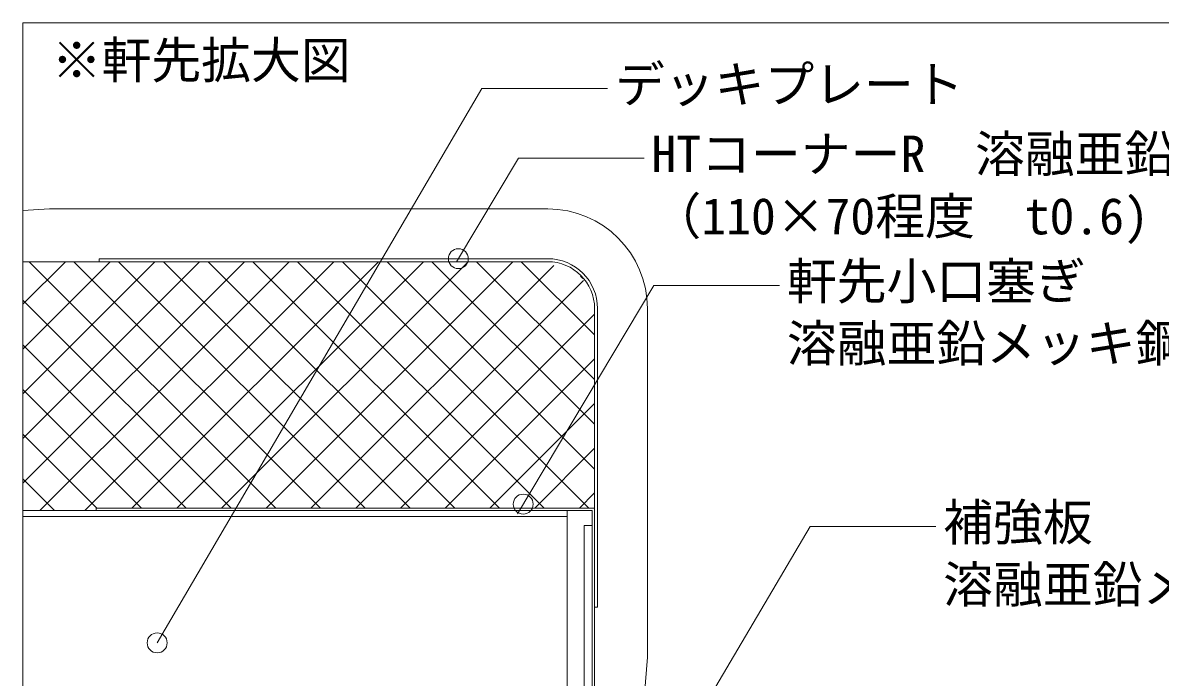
# Model space of a CAD drawing. Units: millimetres, scale not verified. Extents: x -1380 to 1380, y -955 to 955.
# Drawn here: x -900.1 to -443.5, y 277.3 to 540.2 of the extents above; entities that cross this region are included whole.
import ezdxf
from ezdxf.enums import TextEntityAlignment as Align

# ---------------------------------------------------------------- set-up
doc = ezdxf.new("R2010")
doc.units = ezdxf.units.MM
doc.header["$LTSCALE"] = 3
for name, color, linetype, lineweight in [('0-0_0', 7, 'Continuous', 18), ('0-1_BOUSUI', 1, 'Continuous', 18), ('0-2_MOJI', 7, 'Continuous', 18), ('0-3_HATCH', 9, 'Continuous', 18), ('0-4_KANAMONO', 5, 'Continuous', 18), ('0-6_TEKKOTU', 7, 'Continuous', 18), ('0-7_dekki', 3, 'Continuous', 18), ('0-8_dannnetu', 6, 'Continuous', 18)]:
    doc.layers.add(name, color=color, linetype=linetype, lineweight=lineweight)
doc.styles.add('ＭＳ ゴシック', font='')
doc.styles.get('ＭＳ ゴシック').set_extended_font_data('MS Gothic')

msp = doc.modelspace()

# ---------------------------------------------------------------- linework, layer by layer
at = {"layer": '0-0_0'}
msp.add_lwpolyline([(-900.065, -659.835), (899.935, -659.835), (899.935, 540.165), (-900.065, 540.165)], close=True, dxfattribs=at)
at = {"layer": '0-1_BOUSUI'}
for points in [[(-900.065, 464.705), (-889.337, 465.388), (-689.337, 465.388)], [(-649.337, 425.388), (-649.337, 285.388), (-650.537, 270.479)]]:
    msp.add_lwpolyline(points, dxfattribs=at)
msp.add_arc((-689.337, 425.388), 40, 0, 90, dxfattribs=at)
at = {"layer": '0-2_MOJI'}
for points in [[(-665.366, 513.721), (-715.804, 513.721), (-846.106, 291.08)], [(-650.7, 485.765), (-701.138, 485.765), (-725.94, 444.188)], [(-596.346, 434.643), (-646.784, 434.643), (-701.524, 342.878)], [(-533.586, 337.803), (-584.024, 337.803), (-672.415, 187.753)]]:
    msp.add_lwpolyline(points, dxfattribs=at)
for centre in [(-725.224, 445.388), (-699.19, 346.792), (-846.106, 291.08)]:
    msp.add_circle(centre, 4, dxfattribs=at)
at = {"layer": '0-3_HATCH'}
for p, q in [((-900.065, 427.071), (-882.948, 444.188)), ((-900.065, 409.11), (-864.987, 444.188)), ((-900.065, 391.15), (-847.027, 444.188)), ((-900.065, 373.189), (-829.066, 444.188)), ((-900.065, 355.229), (-811.106, 444.188)), ((-798.508, 345.188), (-897.508, 444.188)), ((-893.145, 344.188), (-793.145, 444.188)), ((-780.547, 345.188), (-879.547, 444.188)), ((-875.185, 344.188), (-775.185, 444.188)), ((-762.587, 345.188), (-861.587, 444.188)), ((-856.224, 345.188), (-757.224, 444.188)), ((-744.626, 345.188), (-843.626, 444.188)), ((-838.264, 345.188), (-739.264, 444.188)), ((-726.666, 345.188), (-825.666, 444.188)), ((-820.303, 345.188), (-721.303, 444.188)), ((-708.705, 345.188), (-807.705, 444.188)), ((-802.343, 345.188), (-703.343, 444.188)), ((-690.745, 345.188), (-789.745, 444.188)), ((-672.784, 345.188), (-771.784, 444.188)), ((-670.537, 360.901), (-753.824, 444.188)), ((-670.537, 378.861), (-735.863, 444.188)), ((-670.537, 396.822), (-717.903, 444.188)), ((-670.537, 414.782), (-699.942, 444.188)), ((-784.382, 345.188), (-686.946, 442.624)), ((-675.269, 437.475), (-676.169, 438.375)), ((-766.422, 345.188), (-674.971, 436.638)), ((-816.468, 345.188), (-900.065, 428.784)), ((-748.461, 345.188), (-670.537, 423.112)), ((-834.429, 345.188), (-900.065, 410.823)), ((-730.501, 345.188), (-670.537, 405.152)), ((-852.389, 345.188), (-900.065, 392.863)), ((-712.54, 345.188), (-670.537, 387.191)), ((-870.35, 345.188), (-900.065, 374.902)), ((-694.58, 345.188), (-670.537, 369.231)), ((-887.31, 344.188), (-900.065, 356.942)), ((-676.619, 345.188), (-670.537, 351.27))]:
    msp.add_line(p, q, dxfattribs=at)
at = {"layer": '0-4_KANAMONO'}
msp.add_line((-689.337, 444.188), (-869.337, 444.188), dxfattribs=at)
for points in [[(-869.337, 444.188), (-869.337, 445.388), (-689.337, 445.388)], [(-669.337, 425.388), (-669.337, 305.388), (-670.537, 305.388), (-670.537, 425.388)], [(-671.537, 44.895), (-671.537, 344.188), (-870.537, 344.188), (-870.537, 345.188), (-670.537, 345.188), (-670.537, 44.895)], [(-900.065, 71.388), (-674.737, 71.388), (-674.737, 338.188), (-671.537, 338.188), (-671.537, 68.188), (-900.065, 68.188)]]:
    msp.add_lwpolyline(points, dxfattribs=at)
for radius in [20, 18.8]:
    msp.add_arc((-689.337, 425.388), radius, 0, 90, dxfattribs=at)
at = {"layer": '0-6_TEKKOTU'}
msp.add_lwpolyline([(-900.065, 540.165), (-173.025, 540.165), (-173.025, -52.707), (-900.065, -52.707)], close=True, dxfattribs=at)
at = {"layer": '0-7_dekki'}
msp.add_line((-900.065, 341.788), (-681.537, 341.788), dxfattribs=at)
msp.add_lwpolyline([(-900.065, 344.188), (-681.537, 344.188), (-681.537, 194.188), (-900.065, 194.188)], dxfattribs=at)
at = {"layer": '0-8_dannnetu'}
for p, q in [((-900.065, 444.188), (-720.537, 444.188)), ((-670.537, 345.188), (-670.537, 394.188))]:
    msp.add_line(p, q, dxfattribs=at)

# ---------------------------------------------------------------- texts
at = {"layer": '0-2_MOJI', "style": 'ＭＳ ゴシック'}
for s, p in [('※軒先拡大図', (-888.426, 513.423)), ('デッキプレート', (-662.366, 503.721)), ('HTコーナーR\u3000溶融亜鉛メッキ', (-647.7, 475.765)), ('（110×70程度\u3000t0.6)', (-647.7, 450.765)), ('軒先小口塞ぎ', (-593.346, 424.643)), ('溶融亜鉛メッキ鋼板(t=1.0)', (-593.346, 399.643)), ('補強板', (-530.586, 327.803)), ('溶融亜鉛メッキ鋼板(t=1.6)', (-530.586, 302.803))]:
    msp.add_text(s, height=14.66, dxfattribs=at).set_placement(p, align=Align.BOTTOM_LEFT)

doc.saveas('drawing.dxf')
